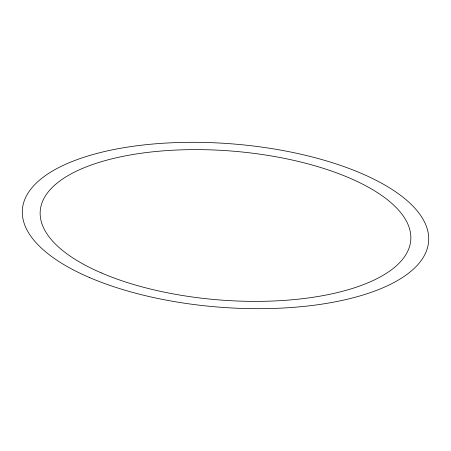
<?xml version="1.0" encoding="UTF-8"?>
<svg xmlns="http://www.w3.org/2000/svg" width="451" height="451" viewBox="0 0 451 451"><rect width="100%" height="100%" fill="white"/><g stroke="black" fill="none" stroke-linecap="round" stroke-linejoin="round"><path stroke-width="0.68" d="M89.23 277.421A203.734 81.89 4.5 0 0 424.182 255.824A203.734 81.89 4.5 0 0 163.082 143.249A203.734 81.89 4.5 0 0 89.23 277.421M101.204 272.861A185.835 74.697 4.5 0 0 406.729 253.158A185.835 74.697 4.5 0 0 168.567 150.476A185.835 74.697 4.5 0 0 101.204 272.861"/></g></svg>
